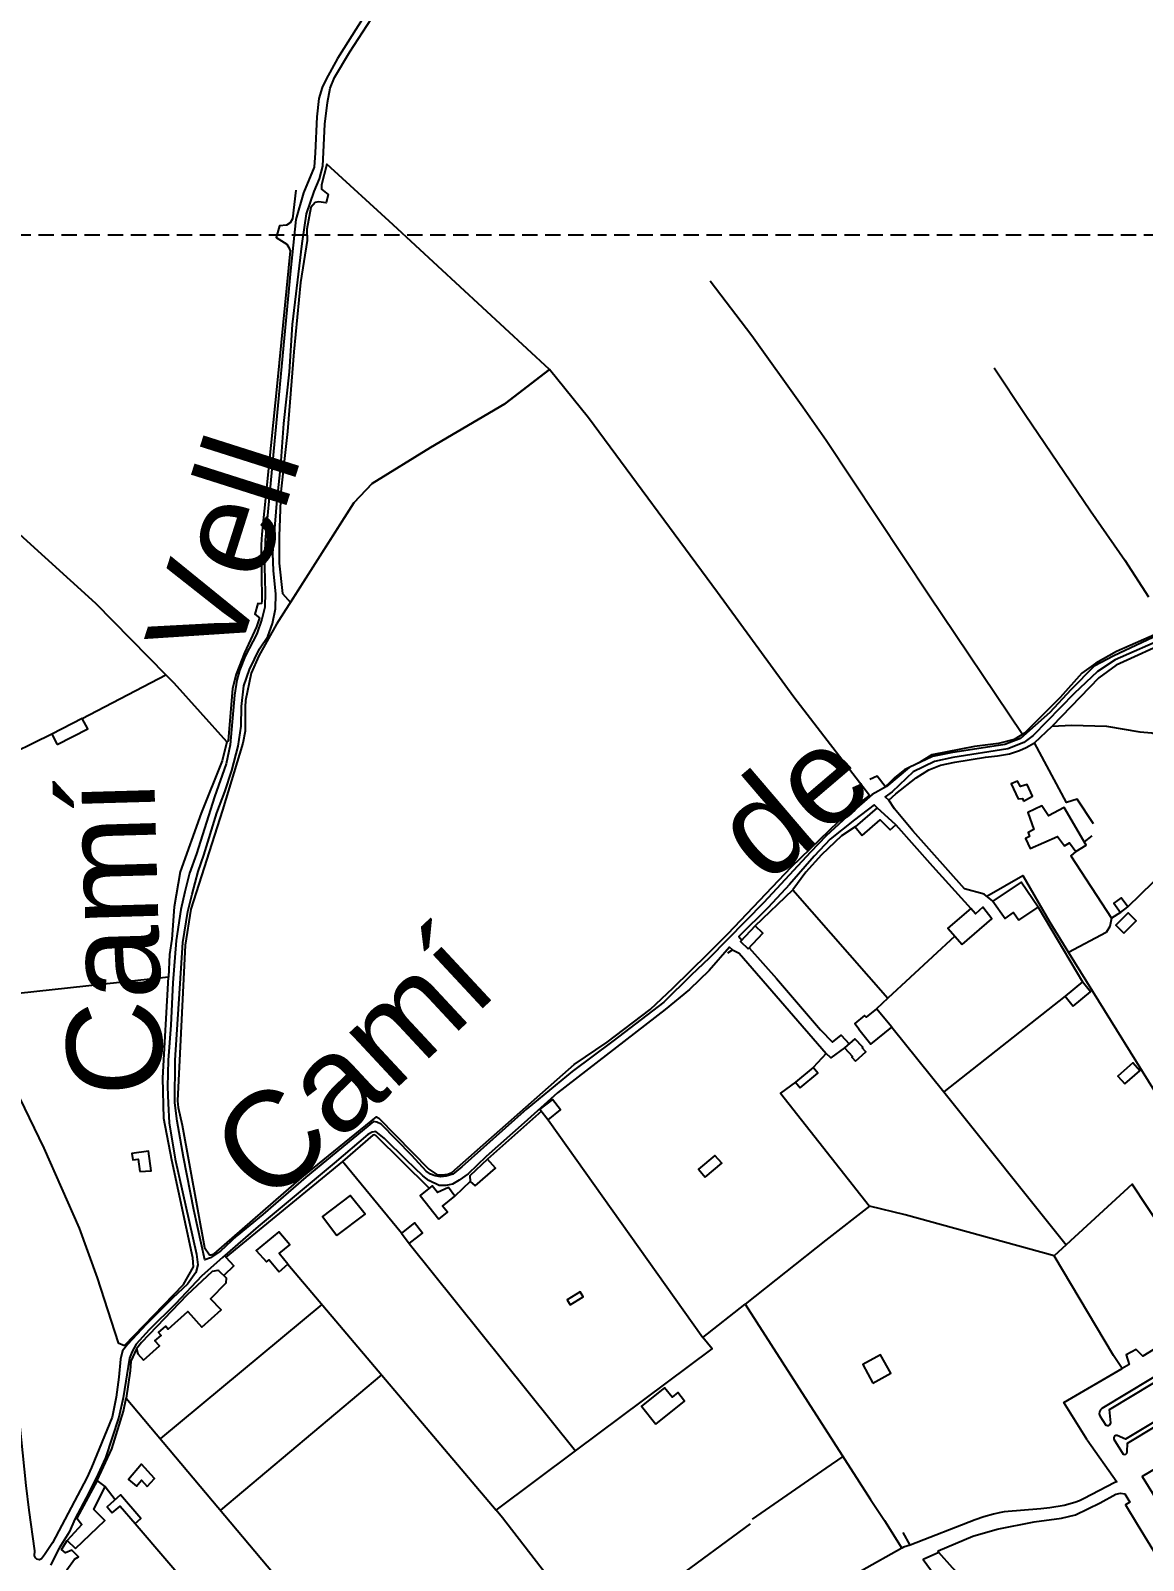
# Model space of a CAD drawing. Header units: millimetres. Extents: x 487814 to 495125, y 4392873 to 4398925.
# Drawn here: x 492807 to 493268, y 4397612 to 4398245 of the extents above; entities that cross this region are included whole.
import ezdxf

# ---------------------------------------------------------------- set-up
doc = ezdxf.new("R2010")
doc.units = ezdxf.units.MM
doc.linetypes.add('TRAZOS2', pattern=[9.525, 6.35, -3.175])
for name, color, linetype in [('Cartografia_Base', 8, 'Continuous'), ('Texto_Cartografia_Territorial', 7, 'Continuous'), ('Tramo_MT__15_S_E_Trazado', 5, 'TRAZOS2')]:
    doc.layers.add(name, color=color, linetype=linetype)
doc.styles.get("Standard").update_dxf_attribs({"font": 'arial.ttf'})

msp = doc.modelspace()

# ---------------------------------------------------------------- linework, layer by layer
at = {"layer": 'Cartografia_Base'}
for p, q in [((492828.8, 4397960.39, 134.45), (492863.37, 4397978.43, 133.76)), ((493222.65, 4397950.27, 126.83), (493230, 4397957.22, 125.28)), ((492816.21, 4397953.86, 134.03), (492777.48, 4397934.98, 132.36)), ((493246.39, 4397911.87, 126.71), (493243.18, 4397909.33, 126.71)), ((493261.27, 4397882.45, 125.12), (493297.02, 4397917.38, 123.95)), ((493107.15, 4397874.53, 126.37), (493122.64, 4397889.49, 124.44)), ((493122.64, 4397889.49, 124.44), (493161.97, 4397844.62, 123.15)), ((493224.09, 4397882.31, 125.01), (493242.44, 4397851.37, 121.79)), ((493258.16, 4397880.15, 125.43), (493254.46, 4397877.8, 125.62)), ((493189.64, 4397870.33, 123.08), (493161.97, 4397844.62, 123.15)), ((493236.71, 4397863.6, 122.85), (493285.45, 4397784.85, 119.26)), ((493161.97, 4397844.62, 123.15), (493157.24, 4397840.21, 123.16)), ((493235.25, 4397845.43, 121.04), (493185.2, 4397805.86, 121.08)), ((493163.64, 4397832.62, 121.15), (493185.2, 4397805.86, 121.08)), ((493136.5, 4397821.74, 123.13), (493131.13, 4397815.98, 125.35)), ((493185.2, 4397805.86, 121.08), (493235.73, 4397742.61, 118.65)), ((493018.73, 4397797.87, 127.92), (492996.38, 4397778.01, 127.97)), ((493021.48, 4397794.37, 127.81), (493085.48, 4397704.27, 124.3)), ((492960.75, 4397747.47, 127.96), (492936.45, 4397777.01, 127.96)), ((492989.19, 4397768.83, 127.54), (492982.82, 4397762.69, 127.58)), ((492964.03, 4397743.19, 127.96), (493032.81, 4397657.39, 124.71)), ((493235.73, 4397742.61, 118.65), (493230.74, 4397738.03, 117.97)), ((492913.87, 4397734.54, 127.62), (492999.93, 4397632.79, 125.17)), ((492927.9, 4397717.94, 127.08), (492861.08, 4397662.43, 124.94)), ((493085.48, 4397704.27, 124.3), (493102.96, 4397718.09, 123.93)), ((492952.49, 4397688.84, 126.05), (492886.02, 4397632.77, 125.86)), ((492847, 4397679.18, 125.94), (492941.07, 4397567.18, 125.91)), ((492999.93, 4397632.79, 125.17), (493032.81, 4397657.39, 124.71)), ((492838.31, 4397642.6, 125.36), (492842.43, 4397637.26, 126.13)), ((492850.6, 4397627.25, 125.36), (492918.15, 4397548.65, 126.05))]:
    msp.add_line(p, q, dxfattribs=at)
for points in [[(493285.43, 4398000.34, 122.69), (493255.5, 4397986.35, 122.48), (493247.3, 4397982.03, 122.55), (493237.64, 4397972.25, 122.61), (493229, 4397962.91, 123.06), (493216.78, 4397952.13, 123.98), (493210.38, 4397949.64, 124.63), (493188, 4397946.14, 124.85), (493180.51, 4397944.66, 124.76), (493170.75, 4397940.05, 124.51), (493161.44, 4397932.25, 123.42), (493155.51, 4397928.89, 123.03), (493146.87, 4397921.3, 122.46), (493136.53, 4397911.84, 122.51), (493129.92, 4397905.1, 122.55), (493110.63, 4397884.2, 123.02), (493088.04, 4397861.25, 125.08), (493080.62, 4397854.21, 125.29), (493069.26, 4397842.99, 126.14), (493048.27, 4397826.87, 126.65), (493031.35, 4397814.38, 126.39), (493012.64, 4397798.92, 126.05), (492985.76, 4397774.93, 125.79), (492982.03, 4397771.78, 125.81), (492979.24, 4397770.98, 125.9), (492977.14, 4397770.68, 125.98), (492974.74, 4397771.19, 126.05), (492972.87, 4397771.9, 126.07), (492971.03, 4397773.09, 126.18), (492965.15, 4397779.51, 126.34), (492952.45, 4397792.5, 126.34), (492950.67, 4397793.39, 126.35), (492949.28, 4397793.59, 126.35), (492921.24, 4397770.62, 125.98), (492903.52, 4397755.21, 125.98), (492892.7, 4397746.38, 125.59), (492885.89, 4397739.96, 125.57), (492881.8, 4397737.15, 125.13), (492879.44, 4397736.41, 125.45), (492874.96, 4397757.01, 125.96), (492870.64, 4397778.86, 125.78), (492867.98, 4397793.74, 126.29), (492867.1, 4397801.36, 126.3), (492867.22, 4397819.01, 126.56), (492870.32, 4397867.7, 127.02), (492872.49, 4397880.56, 127.12), (492874.19, 4397887.73, 127.3), (492876.66, 4397897.02, 127.62), (492879.07, 4397903.88, 127.77), (492884.42, 4397921.35, 128.47), (492887.78, 4397930.01, 128.56), (492890.6, 4397938.82, 128.85), (492893.32, 4397948.86, 129.13), (492894.51, 4397957.21, 129.15), (492894.64, 4397965.28, 129.76), (492895.67, 4397973.82, 129.78), (492897.89, 4397980.63, 130.18), (492902.12, 4397989.24, 130.07), (492905.49, 4397994.24, 130.12), (492907.41, 4397999.72, 130.31), (492908.75, 4398005.76, 130.37), (492908.82, 4398011.97, 130.38), (492907.86, 4398021.53, 130.83), (492907.59, 4398028.71, 130.84), (492909.28, 4398049.32, 131.29), (492910.91, 4398065.09, 131.95), (492912.11, 4398082.38, 132.63), (492914.49, 4398103.85, 133.79), (492915.79, 4398123.39, 134.64), (492919.76, 4398156.86, 137.14), (492921.47, 4398169.15, 137.58), (492924.72, 4398178.39, 138.14), (492926.88, 4398183.68, 138.34), (492928.29, 4398188.96, 138.74), (492929.06, 4398206.28, 140.85), (492930.18, 4398215.26, 141.28), (492931.31, 4398221.11, 141.75), (492933.09, 4398225.56, 142.19), (492939.43, 4398236.26, 143.13), (492959.1, 4398266.69, 145)], [(492944.55, 4398249.52, 143.68), (492934.35, 4398233.38, 142.71), (492929.61, 4398224.94, 141.96), (492927.97, 4398221.49, 141.52), (492926.59, 4398216.89, 140.99), (492925.75, 4398209.27, 140.69), (492925.13, 4398194.42, 139.81), (492924.7, 4398188.47, 138.97), (492920.23, 4398177.8, 138.14), (492917.08, 4398166.84, 137.62), (492914.88, 4398145.56, 136.23), (492904.38, 4398034.1, 131.1), (492904.13, 4398023.07, 130.95), (492904.41, 4398012.62, 130.48), (492904.25, 4398006.49, 130.47), (492902.99, 4398001.44, 130.48), (492900.96, 4397995.43, 130.31), (492896.16, 4397986.19, 130.17), (492893.81, 4397980.18, 129.85), (492892.71, 4397976.22, 129.8), (492891.68, 4397970.03, 129.78), (492889.93, 4397949.53, 128.81), (492888.31, 4397941.59, 128.76), (492883.49, 4397927.93, 128.51), (492876, 4397904.36, 127.92), (492873.15, 4397896.42, 127.31), (492871.23, 4397888.71, 127.24), (492869.6, 4397881.29, 127.04), (492867.65, 4397868.56, 126.59), (492866.21, 4397851.01, 126.55), (492865.36, 4397833.53, 126.44), (492864.32, 4397819.03, 126.37), (492864.06, 4397808, 126.33), (492864.28, 4397801.08, 126.28), (492864.78, 4397793.14, 126.12), (492867.27, 4397778.08, 126.04), (492876.04, 4397738.69, 125.31), (492876.57, 4397734.35, 125.3), (492875.8, 4397731.1, 125.18), (492872.37, 4397726.35, 124.97), (492866.17, 4397720.69, 124.87), (492855.22, 4397709.68, 124.71), (492847.46, 4397701.32, 124.44), (492845.48, 4397698.79, 124.44), (492844.53, 4397695.25, 124.41), (492843.87, 4397687.86, 124.42), (492842.81, 4397679.55, 124.17), (492841.12, 4397671.29, 124.08), (492832.63, 4397650.4, 124), (492830.73, 4397646.13, 123.99), (492816.47, 4397619.35, 124.13), (492813.21, 4397614.29, 124.02), (492811.85, 4397612.64, 123.75)], [(492914.85, 4398008.34, 130.56), (492941.07, 4398049.63, 131.46), (492948.68, 4398057.56, 131.8), (492972.86, 4398072.46, 133.6), (493003.57, 4398090.49, 137.26), (493022.05, 4398104.76, 140.43), (492957.38, 4398164.68, 138.29), (492929.87, 4398189.78, 140.17), (492927.75, 4398181.14, 139.09), (492927.75, 4398179.39, 139.13), (492930.52, 4398177.22, 138.79), (492929.72, 4398173.67, 138.56), (492926.42, 4398174.13, 138.56), (492925.12, 4398173.84, 138.56), (492923.3, 4398171.73, 138.4), (492921.65, 4398162.83, 137.53), (492921.85, 4398158.15, 137.83), (492919.03, 4398140.7, 136.38), (492916.25, 4398112.11, 134.28), (492913.68, 4398079.12, 131.95), (492910.88, 4398054.2, 131.61), (492910.22, 4398035.85, 131.11), (492910.18, 4398024.66, 131.11), (492911.61, 4398012.04, 130.85), (492914.85, 4398008.34, 130.56)], [(492917.05, 4398178.98, 140.77), (492915.72, 4398167.13, 139.7), (492914.72, 4398165.43, 139.21), (492913.25, 4398164.45, 139.21), (492910.32, 4398164.18, 139.47), (492909.04, 4398159.43, 139.74), (492913.43, 4398156.65, 139.13), (492914.28, 4398155.3, 138.79), (492914.77, 4398153.87, 138.29), (492909.54, 4398100.54, 135.74), (492903.03, 4398036.68, 132.93), (492902.83, 4398032.18, 132.78), (492903.1, 4398009, 132.4), (492902.95, 4398007.88, 132.4), (492902.15, 4398007.79, 132.4), (492901.46, 4398007.93, 132.4), (492900.22, 4398003.54, 132.36), (492902.1, 4398001.98, 132.28), (492900.87, 4397998.27, 132.28), (492895.83, 4397987.53, 131.98), (492892.5, 4397978.76, 131.94), (492890.95, 4397972.81, 131.94), (492889.13, 4397951.1, 130.99), (492888.54, 4397950.71, 130.99), (492866.82, 4397974.92, 133.31), (492863.37, 4397978.43, 133.76)], [(493088.49, 4398141.48, 146.96), (493105.73, 4398118.78, 141.7), (493126.78, 4398089.3, 135.8), (493136.44, 4398075.51, 132.24), (493178.86, 4398011.56, 126.34), (493217.72, 4397953.82, 124.78)], [(492898.69, 4397979.13, 130.81), (492896.24, 4397967.84, 130.01), (492896.11, 4397965.23, 130.01), (492896.16, 4397955.06, 129.93), (492895.25, 4397950.15, 129.89), (492886.79, 4397922.42, 130.2), (492873.68, 4397881.43, 128.6), (492871.38, 4397866.6, 128.71), (492868.12, 4397802.11, 127.83), (492868.49, 4397799.39, 127.83), (492870.09, 4397792.14, 127.79), (492879.28, 4397741.49, 127.22), (492881.38, 4397738.47, 127.37), (492882.07, 4397738.45, 127.37), (492883.35, 4397738.85, 127.37), (492919.53, 4397770.43, 127.81), (492950.47, 4397795.5, 128.14), (492951.45, 4397795.05, 128.25), (492972.17, 4397773.92, 127.95), (492975.41, 4397771.73, 127.95), (492976.45, 4397771.52, 127.95), (492977.38, 4397771.49, 127.95), (492980.03, 4397771.81, 127.95), (492981.67, 4397772.58, 127.95), (493032.28, 4397817.17, 128.56), (493045.88, 4397826.41, 128.67), (493063.69, 4397839.93, 126.8), (493073.23, 4397848.93, 126.19), (493087.46, 4397862.95, 125.58), (493095.73, 4397871.33, 125.73), (493122.19, 4397898.95, 123.67), (493145.57, 4397921.58, 123.6), (493154.34, 4397928.5, 125.24), (493123.15, 4397969.21, 125.24), (493091.56, 4398012.5, 126.5), (493038.18, 4398084.78, 139.09), (493022.05, 4398104.76, 140.43), (493003.57, 4398090.49, 137.26), (492972.86, 4398072.46, 133.6), (492948.68, 4398057.56, 131.8), (492941.07, 4398049.63, 131.46), (492909.12, 4397999.33, 130.5), (492901.75, 4397986.36, 130.77), (492898.69, 4397979.13, 130.81)], [(493206.02, 4398105.49, 132.95), (493218.78, 4398086.19, 130.68), (493245.77, 4398046.34, 127.2), (493259.93, 4398025.84, 125.32), (493269.74, 4398010.76, 124.26)], [(492774.26, 4398061.96, 141.68), (492792.23, 4398046.16, 139.85), (492834.22, 4398008.06, 137.53), (492863.37, 4397978.43, 133.76)], [(493333.76, 4398018.32, 125.62), (493326.17, 4398013.55, 124.56), (493302.45, 4398003.33, 123.42), (493256.42, 4397982.4, 124.33), (493249.21, 4397977.13, 124.86), (493230, 4397957.22, 125.28)], [(493273.49, 4397995.49, 123.89), (493256.51, 4397988.04, 124.48), (493247.94, 4397983.3, 124.48), (493242.16, 4397979.19, 124.44), (493233.31, 4397969.02, 125.01), (493218.47, 4397954.26, 125.16), (493214.22, 4397951.7, 125.77), (493207.69, 4397949.99, 126.03), (493197.79, 4397948.78, 126.79), (493180.2, 4397945.39, 126.3), (493175.07, 4397942.13, 127.17), (493168.84, 4397939.13, 127.17), (493164.84, 4397935.94, 127.02), (493162.02, 4397933.01, 126.94), (493160.82, 4397932.17, 126.26), (493157.5, 4397936.54, 125.58), (493154.58, 4397935.15, 125.38)], [(493277.39, 4397993.99, 122.83), (493255.99, 4397984.66, 122.61), (493248.74, 4397979.88, 122.67), (493238.98, 4397970.76, 122.55), (493222.12, 4397953.4, 123.89), (493218.16, 4397950.5, 124.22), (493211.54, 4397947.84, 124.94), (493188.79, 4397944.27, 124.75), (493181.28, 4397942.55, 124.59), (493172.51, 4397938.26, 124.39), (493163.83, 4397930.07, 123.96), (493160.93, 4397927.99, 123.79), (493162.35, 4397926.52, 123.58)], [(492818.45, 4397949.54, 130), (492831.04, 4397956.07, 130.55), (492828.8, 4397960.39, 131.04), (492816.21, 4397953.86, 130.28), (492818.45, 4397949.54, 130)], [(493230, 4397957.22, 125.28), (493237.98, 4397957.55, 125.35), (493252.37, 4397957.13, 124.82), (493266.18, 4397954.86, 124.18), (493271.1, 4397954.38, 124.18), (493278.05, 4397951.62, 124.14), (493283.53, 4397943.61, 124.1), (493297.02, 4397917.38, 123.95)], [(492888.54, 4397950.71, 130.19), (492886.68, 4397942.83, 129.35), (492878.01, 4397921.2, 128.4), (492869.3, 4397896.86, 128.17), (492866.76, 4397882.49, 127.6), (492865.86, 4397869.05, 127.53), (492864.92, 4397862.67, 127.18), (492864.39, 4397853.34, 127.18)], [(493205.42, 4397884.76, 122.7), (493201.81, 4397887.7, 122.7), (493193.69, 4397889.95, 122.71), (493172.36, 4397913.94, 123.37), (493164.72, 4397923, 123.21), (493162.35, 4397926.52, 125.45), (493165.22, 4397929.15, 125.83), (493173.69, 4397935.83, 126.9), (493178.95, 4397939.17, 127.32), (493183.78, 4397941.01, 127.28), (493189.66, 4397942.35, 127.28), (493202.3, 4397944.3, 127.28), (493207.31, 4397944.88, 127.28), (493212.36, 4397945.81, 127.02), (493216.43, 4397947.09, 126.87), (493219.17, 4397948.35, 126.83), (493222.65, 4397950.27, 126.83)], [(493247.04, 4397916.83, 126.34), (493240.23, 4397926.97, 126.68), (493235.91, 4397925.65, 126.87), (493222.65, 4397950.27, 126.83)], [(493218.11, 4397926.21, 128.69), (493221.8, 4397928.25, 128.69), (493219.59, 4397933.11, 128.69), (493216.78, 4397932.27, 128.69), (493215.54, 4397934.5, 128.69), (493212.99, 4397933.29, 128.69), (493215.88, 4397927.16, 128.69), (493217.65, 4397927.31, 128.69), (493218.11, 4397926.21, 128.69)], [(493157.62, 4397923.34, 123.46), (493156.3, 4397924.63, 123.52), (493148.15, 4397918.49, 123.02), (493138.15, 4397910.39, 122.58), (493131.45, 4397903.44, 122.88), (493121.36, 4397891.66, 123.03), (493112.44, 4397882.17, 123.07), (493100.29, 4397870.16, 124), (493101.65, 4397868.67, 124.15)], [(493151.3, 4397911.99, 122.67), (493158.81, 4397918.45, 123.16), (493162.89, 4397914.29, 122.93), (493165.3, 4397916.35, 123.1), (493157.62, 4397923.34, 123.46), (493148.46, 4397915.56, 122.86), (493151.3, 4397911.99, 122.67)], [(493239.72, 4397905.3, 123.81), (493243.97, 4397907.97, 124), (493234.84, 4397923.58, 124.09), (493228.4, 4397920.12, 124.37), (493225.61, 4397924.2, 124.53), (493219.85, 4397921.51, 124.21), (493222.31, 4397914.38, 123.85), (493220.07, 4397913.13, 123.71), (493220.57, 4397911.61, 123.64), (493218.86, 4397910.72, 123.54), (493220.8, 4397906.52, 123.34), (493232.19, 4397911.54, 123.97), (493235.03, 4397907.75, 123.82), (493237.15, 4397908.97, 123.95), (493239.72, 4397905.3, 123.81)], [(493148.46, 4397915.56, 124.37), (493142.74, 4397911.76, 123.95), (493134.56, 4397903.9, 123.61), (493128.01, 4397896.73, 124.44), (493122.64, 4397889.49, 124.44)], [(493165.3, 4397916.35, 124.64), (493180.41, 4397899.29, 124.24), (493196.32, 4397881.8, 123.7)], [(493239.72, 4397905.3, 127.36), (493237.68, 4397903.57, 126.83), (493254.46, 4397877.8, 125.62)], [(493202.85, 4397886.86, 123.27), (493217.74, 4397895.36, 124.71), (493229, 4397876.06, 123.42), (493236.71, 4397863.6, 122.85)], [(493216.14, 4397876.91, 121.45), (493224.09, 4397882.31, 122), (493217.15, 4397892.64, 122.41), (493205.42, 4397884.76, 121.61), (493210.46, 4397877.63, 121.33), (493214.01, 4397880.05, 121.57), (493216.14, 4397876.91, 121.45)], [(493192.71, 4397866.8, 124.18), (493204.96, 4397877.49, 124.18), (493201.23, 4397882.3, 124.18), (493198.27, 4397879.56, 124.18), (493196.32, 4397881.8, 124.18), (493186.81, 4397873.59, 124.18), (493192.71, 4397866.8, 124.18)], [(493258.16, 4397880.15, 127.37), (493261.27, 4397882.45, 127.37), (493258.49, 4397886.21, 127.37), (493255.38, 4397883.91, 127.37), (493258.16, 4397880.15, 127.37)], [(493259.6, 4397871.53, 126.95), (493264.7, 4397876.69, 126.95), (493261.37, 4397879.98, 126.95), (493256.27, 4397874.82, 126.95), (493259.6, 4397871.53, 126.95)], [(493104.25, 4397865.07, 124.18), (493110.33, 4397871.55, 123.38), (493107.15, 4397874.53, 123.52), (493101.07, 4397868.05, 124.12), (493104.25, 4397865.07, 124.18)], [(493254.46, 4397877.8, 125.62), (493253.85, 4397874.28, 125.5), (493252.23, 4397871.87, 125.5), (493236.71, 4397863.6, 122.85)], [(493097.78, 4397864.59, 124.09), (493096.44, 4397865.76, 124.56), (493088.11, 4397856.14, 125.49), (493079.92, 4397848.23, 126.06), (493069.93, 4397839.96, 126.42), (493025.29, 4397805.55, 126.36), (493011.53, 4397793.04, 126.24), (492995.82, 4397779.16, 126.25), (492988.38, 4397772, 125.8), (492984.64, 4397769.33, 125.78), (492981.87, 4397767.73, 125.89), (492979.12, 4397767.16, 126.09), (492976.34, 4397767.18, 126.19), (492972.09, 4397769.22, 126.2), (492969.63, 4397771.16, 126.2), (492962.88, 4397777.57, 126.19), (492953.82, 4397786.6, 126.37), (492950.24, 4397789.44, 126.37), (492948.63, 4397789.18, 126.37), (492946.92, 4397788.18, 126.42), (492932.96, 4397776.33, 126.21), (492901.56, 4397750.16, 125.83), (492886.76, 4397737.39, 125.47), (492878.3, 4397729.83, 125.45), (492867.37, 4397718.25, 125.2), (492856.48, 4397707.44, 124.89), (492851.1, 4397701.43, 124.6), (492849.4, 4397698.51, 124.6), (492848.27, 4397695.72, 124.6), (492845.76, 4397679.34, 124.34), (492843.86, 4397671.35, 124.21), (492838.32, 4397654.48, 124.15), (492834.48, 4397646.06, 124.11), (492830.44, 4397637.85, 124.1), (492825.91, 4397629.32, 124.1), (492823.33, 4397623.76, 123.67), (492819.24, 4397617.05, 123.31), (492815.67, 4397610.02, 123.27)], [(493095.81, 4397863.38, 124.8), (493097.78, 4397864.59, 124.48), (493100.53, 4397863.3, 124.49), (493136.5, 4397821.74, 123.13)], [(493104.64, 4397865.48, 125.27), (493115.88, 4397852.78, 125.13), (493134.15, 4397831.5, 123.38), (493139.15, 4397826.39, 123.12), (493142.69, 4397829.4, 123.12), (493146.03, 4397825.78, 123.12)], [(492846.23, 4397701.01, 125.72), (492870.71, 4397726.19, 126.54), (492874.81, 4397733.56, 126.31), (492874.45, 4397737.16, 126.31), (492865.82, 4397777.62, 126.8), (492862.47, 4397794.81, 126.8), (492862.06, 4397811.69, 126.5), (492864.39, 4397853.34, 127.45), (492781.95, 4397844.35, 127.68), (492794.71, 4397819.92, 125.41), (492812.89, 4397782.64, 124.67), (492827.45, 4397749.45, 124.65), (492834.94, 4397728.92, 125.39), (492843.62, 4397701.98, 125.63), (492846.23, 4397701.01, 125.72)], [(493238.64, 4397841.33, 122.83), (493245.83, 4397847.27, 122.83), (493242.44, 4397851.37, 122.83), (493235.25, 4397845.43, 122.83), (493238.64, 4397841.33, 122.83)], [(493157.24, 4397840.21, 119.93), (493152.97, 4397836.75, 120), (493152.37, 4397837.49, 120.04), (493148.3, 4397834.2, 120.18), (493150.16, 4397831.89, 120), (493149.99, 4397831.76, 120), (493154.94, 4397825.62, 119.78), (493163.64, 4397832.62, 119.56), (493157.24, 4397840.21, 119.93)], [(493144.11, 4397824.05, 122.98), (493138.36, 4397819.95, 122.99), (493136.5, 4397821.74, 123.13)], [(493148.59, 4397818.6, 124.73), (493152.86, 4397822.48, 124.73), (493151.36, 4397824.13, 124.73), (493151.58, 4397824.33, 124.73), (493148.36, 4397827.89, 124.73), (493144.11, 4397824.05, 124.73), (493147.33, 4397820.49, 124.73), (493147.11, 4397820.27, 124.73), (493148.59, 4397818.6, 124.73)], [(493259.99, 4397809.15, 122.3), (493266.17, 4397814.64, 122.3), (493263.33, 4397817.84, 122.3), (493257.15, 4397812.35, 122.3), (493259.99, 4397809.15, 122.3)], [(493125.65, 4397807.54, 126.82), (493133.06, 4397813.62, 126.82), (493131.13, 4397815.98, 126.82), (493123.72, 4397809.89, 126.82), (493125.65, 4397807.54, 126.82)], [(493123.72, 4397809.89, 125.47), (493117.64, 4397805.36, 125.54), (493154.42, 4397758.54, 122.06)], [(492811.85, 4397612.64, 123.75), (492811.04, 4397612.33, 123.61), (492810.02, 4397612.52, 123.43), (492809.37, 4397613.11, 123.29), (492809.08, 4397613.93, 123.14), (492809.14, 4397615.92, 122.86), (492806.83, 4397632.88, 122.77), (492805.62, 4397642.96, 122.62), (492801.59, 4397682.24, 122.39), (492797.24, 4397716.41, 122.29), (492792.03, 4397760.98, 122.75), (492790.22, 4397778.07, 122.97), (492788.26, 4397799.77, 123.42)], [(493021.48, 4397794.37, 125.71), (493026.62, 4397798.41, 125.8), (493023.22, 4397802.73, 126.27), (493018.08, 4397798.69, 126.27), (493021.48, 4397794.37, 125.71)], [(492972.23, 4397766, 128.23), (492950.25, 4397787.8, 128.3), (492949.81, 4397788.07, 128.3), (492948.9, 4397788.02, 128.53), (492936.45, 4397777.01, 127.96)], [(492852.54, 4397772.89, 124.72), (492857.31, 4397773.19, 124.9), (492856.23, 4397781.34, 124.95), (492849.34, 4397780.42, 124.7), (492849.7, 4397777.71, 124.68), (492851.86, 4397777.99, 124.76), (492852.54, 4397772.89, 124.72)], [(493086.45, 4397770.65, 123.82), (493093.3, 4397776.33, 123.35), (493090.39, 4397779.53, 123.61), (493083.7, 4397773.97, 123.91), (493086.45, 4397770.65, 123.82)], [(492936.45, 4397777.01, 127.96), (492888.21, 4397737.44, 127.54), (492891.4, 4397733.95, 127.88), (492887.27, 4397729.92, 127.73)], [(492991.23, 4397767.02, 128.35), (492999.63, 4397774.36, 128.35), (492996.38, 4397778.01, 128.35), (492989.1, 4397771.14, 128.35), (492989.19, 4397768.83, 128.35), (492991.23, 4397767.02, 128.35)], [(492976.3, 4397753.25, 124.85), (492979.86, 4397756.12, 124.84), (492977.81, 4397758.66, 124.93), (492982.82, 4397762.69, 124.93), (492980.25, 4397766.25, 125.66), (492975.68, 4397764.22, 125.14), (492973.45, 4397766.99, 125.81), (492968.47, 4397762.99, 125), (492976.3, 4397753.25, 124.85)], [(493294.06, 4397720.86, 118.92), (493263, 4397767.64, 119.64), (493235.73, 4397742.61, 118.65)], [(492934.07, 4397746.44, 125.3), (492945.85, 4397755.27, 125.25), (492939.59, 4397762.98, 125.62), (492928.12, 4397754.38, 125.51), (492934.07, 4397746.44, 125.3)], [(493154.42, 4397758.54, 122.06), (493136.34, 4397744.46, 123.23), (493102.96, 4397718.09, 123.93)], [(493230.74, 4397738.03, 117.97), (493169.2, 4397754.96, 121.11), (493154.42, 4397758.54, 122.06)], [(492910.18, 4397731.47, 125.42), (492913.87, 4397734.54, 125.43), (492910.17, 4397738.99, 125.54), (492914.59, 4397742.66, 125.56), (492910.13, 4397748.03, 125.69), (492900.77, 4397740.25, 125.6), (492905.02, 4397735.6, 125.52), (492906.04, 4397736.45, 125.54), (492910.18, 4397731.47, 125.42)], [(492964.03, 4397743.19, 128.92), (492969.47, 4397747.37, 128.92), (492966.19, 4397751.64, 128.92), (492960.75, 4397747.47, 128.92), (492964.03, 4397743.19, 128.92)], [(493258.93, 4397691.38, 117.02), (493255.31, 4397696.75, 117.02), (493230.74, 4397738.03, 117.97)], [(492854.04, 4397694.89, 124.92), (492860.66, 4397700.75, 125), (492858.79, 4397702.86, 125), (492861.35, 4397705.12, 125), (492860.33, 4397706.27, 125), (492863.29, 4397708.9, 125.05), (492864.31, 4397707.75, 125.05), (492872.49, 4397714.99, 125.16), (492878.18, 4397708.56, 125.11), (492886.21, 4397715.67, 125.24), (492881.81, 4397720.31, 125.32), (492888.32, 4397726.91, 125.35), (492888.46, 4397728.79, 125.36), (492885.25, 4397731.82, 125.42), (492884.84, 4397731.92, 125.42), (492882.45, 4397731.59, 125.44), (492872, 4397721.76, 125.31), (492853.31, 4397702.16, 124.72), (492851.24, 4397699.62, 124.67), (492851.79, 4397697.43, 124.75), (492854.04, 4397694.89, 124.92)], [(493030.57, 4397717.79, 126.32), (493036.02, 4397721.09, 126.32), (493034.75, 4397723.19, 126.32), (493029.3, 4397719.89, 126.32), (493030.57, 4397717.79, 126.32)], [(493102.96, 4397718.09, 123.93), (493154.82, 4397637.16, 118.86), (493160.57, 4397628.47, 118.25), (493167.74, 4397617.08, 117.71)], [(493298.09, 4397715.35, 118.12), (493267.43, 4397696.5, 117.21), (493264.67, 4397699.31, 117.21), (493260.58, 4397697.1, 117.22), (493261.74, 4397693.03, 117.02), (493258.93, 4397691.38, 117.02)], [(493032.81, 4397657.39, 124.71), (493089.26, 4397699.6, 124.3), (493085.48, 4397704.27, 124.3)], [(492851.24, 4397699.62, 127.39), (492848.85, 4397694.51, 126.93), (492848.62, 4397690.53, 126.55), (492847, 4397679.18, 125.94)], [(493155.81, 4397685.41, 118.97), (493163.16, 4397689.46, 118.89), (493158.94, 4397697.13, 119.58), (493151.59, 4397693.08, 119.66), (493155.81, 4397685.41, 118.97)], [(493254.2, 4397668.89, 114.98), (493253.69, 4397674.43, 115.03), (493289.81, 4397696.2, 115.11), (493294.53, 4397692.76, 115.1), (493295.11, 4397692.76, 115.1), (493295.64, 4397693, 115.1), (493296.16, 4397693.68, 115.1), (493296.21, 4397694.58, 115.12), (493293.87, 4397698.56, 115.2), (493293.28, 4397699.05, 115.2), (493292.3, 4397699.4, 115.22), (493291.52, 4397699.39, 115.23), (493290.75, 4397699.14, 115.25), (493250.48, 4397674.92, 114.99), (493249.93, 4397674.38, 115.01), (493249.49, 4397673.45, 115.04), (493249.42, 4397672.69, 115.06), (493249.6, 4397671.9, 115.1), (493252.1, 4397668.04, 114.98), (493252.72, 4397667.8, 114.98), (493253.38, 4397667.89, 114.98), (493253.91, 4397668.28, 114.98), (493254.2, 4397668.89, 114.98)], [(493244.43, 4397661.98, 114.96), (493234.78, 4397677.31, 115.57), (493258.93, 4397691.38, 117.02)], [(493297.84, 4397684.64, 114.93), (493260.34, 4397662.17, 114.88), (493256.79, 4397663.66, 114.88), (493256.24, 4397663.69, 114.88), (493255.75, 4397663.46, 114.88), (493255.39, 4397662.91, 114.88), (493255.45, 4397662.16, 114.88), (493259.29, 4397656.02, 114.82), (493259.84, 4397655.83, 114.78), (493260.46, 4397655.99, 114.76), (493260.84, 4397656.38, 114.74), (493260.98, 4397657.01, 114.73)], [(492834.89, 4397645.02, 125.97), (492841.01, 4397658.22, 125.67), (492845.78, 4397673.83, 125.97), (492847, 4397679.18, 125.94)], [(493066.04, 4397668.42, 122.56), (493077.9, 4397677.91, 122.57), (493075.15, 4397681.52, 122.62), (493072.74, 4397679.59, 122.61), (493069.64, 4397683.47, 122.67), (493060.11, 4397675.84, 122.59), (493066.04, 4397668.42, 122.56)], [(493260.98, 4397657.01, 114.73), (493261.16, 4397660.51, 114.73), (493284, 4397674.27, 114.89)], [(493244.43, 4397661.98, 114.94), (493256.64, 4397644.55, 114.51), (493255.9, 4397644.21, 114.53)], [(493293.78, 4397662.48, 114.81), (493267.12, 4397646.73, 113.55), (493273.88, 4397635.83, 114.38)], [(493143.42, 4397654.95, 118.67), (493136.36, 4397650.21, 118.98), (493105.92, 4397629.14, 120.07)], [(492855.64, 4397642.6, 124.1), (492858.7, 4397645.85, 124.19), (492853.24, 4397651.78, 124.24), (492847.94, 4397645.52, 124.08), (492851.21, 4397642.81, 124.06), (492853.33, 4397645.16, 124.12), (492855.64, 4397642.6, 124.1)], [(492825.96, 4397616.91, 123.61), (492838.07, 4397628.48, 124.01), (492833.5, 4397633.12, 124.06), (492838.31, 4397642.6, 124.07), (492834.89, 4397645.02, 124.1), (492826.55, 4397629.46, 124.1), (492828.54, 4397626.87, 124), (492822.5, 4397620.25, 123.63), (492825.96, 4397616.91, 123.61)], [(493255.9, 4397644.21, 114.64), (493242.94, 4397637.45, 115.15), (493241.25, 4397636.63, 115.4), (493239.28, 4397635.98, 115.41), (493234.88, 4397634.81, 115.53), (493228.98, 4397633.78, 116.3), (493225.3, 4397633.34, 116.94), (493210.15, 4397632.06, 116.36), (493208.07, 4397631.76, 115.99), (493205.65, 4397631.19, 115.86), (493201.67, 4397630.02, 115.85), (493198.13, 4397628.76, 115.85), (493171.23, 4397618.32, 116.59), (493168.27, 4397623.59, 116.76)], [(493183, 4397615.31, 115.72), (493182.85, 4397615.99, 115.72), (493197.06, 4397622.12, 114.47), (493207.23, 4397625.01, 115.18), (493222.45, 4397628, 114.52), (493233.76, 4397629.49, 114.52), (493239.58, 4397630.95, 114.52), (493249.75, 4397635.8, 114.83), (493256.27, 4397639.45, 114.83), (493258.14, 4397639.86, 114.83), (493260.04, 4397639.51, 114.83), (493262.05, 4397636.09, 114.01), (493260.31, 4397635.07, 113.82), (493265.04, 4397627.03, 114.49), (493297.02, 4397574.78, 112.6), (493310.04, 4397552.51, 111.75), (493311.19, 4397550.37, 111.84), (493312.33, 4397547.42, 111.93), (493312.11, 4397546.3, 111.93), (493311.46, 4397545.6, 111.93), (493294.09, 4397535.03, 111.93), (493277.28, 4397525.04, 112.03)], [(492841.19, 4397631.71, 127.9), (492844.41, 4397634.48, 127.9), (492850.6, 4397627.25, 127.9), (492853.05, 4397629.34, 127.9), (492844.61, 4397639.2, 127.9), (492839.04, 4397634.23, 127.9), (492841.19, 4397631.71, 127.9)], [(493022.72, 4397603.52, 122.54), (493002.62, 4397629.61, 124.37), (492999.93, 4397632.79, 125.17)], [(493104.99, 4397627.16, 119.71), (493073.22, 4397603.72, 119.76), (493045.49, 4397581.87, 120.54)], [(492914.7, 4397545.65, 126.55), (492893.92, 4397529.48, 126.13), (492891.43, 4397529.29, 125.27), (492890.63, 4397529.79, 125.27), (492855.33, 4397570.7, 125), (492844.68, 4397582.57, 124.73), (492828.99, 4397601.01, 124.7), (492822.44, 4397608.08, 124.7), (492825.52, 4397612.49, 124.71), (492827.23, 4397613.52, 125.33), (492824.53, 4397616.22, 125.15), (492821.85, 4397615.13, 125.15), (492820.21, 4397616.48, 125.15), (492822.5, 4397620.25, 125.16)], [(493167.74, 4397617.08, 117.71), (493134.42, 4397598.35, 119.08), (493133.76, 4397598.14, 119.18), (493133.08, 4397598.36, 119.22), (493129.43, 4397601.23, 119.6), (493129.02, 4397600.94, 119.58)], [(493171.23, 4397618.32, 117.54), (493168.43, 4397617.49, 117.7), (493167.74, 4397617.08, 117.71)], [(493183, 4397615.31, 115.72), (493176.63, 4397612.39, 115.89), (493183, 4397603.53, 115.94), (493183.31, 4397603.82, 115.93), (493186.97, 4397598.97, 115.93), (493193, 4397604.38, 115.66), (493188.67, 4397608.91, 115.41), (493183, 4397615.31, 115.72)]]:
    msp.add_polyline3d(points, dxfattribs=at)
at = {"layer": 'Tramo_MT__15_S_E_Trazado', "linetype": 'TRAZOS2'}
msp.add_lwpolyline([(490296.11, 4398160.52), (494163.23, 4398160.52), (494163.23, 4394637.06), (490296.11, 4394637.06)], close=True, dxfattribs=at)

# ---------------------------------------------------------------- texts
at = {"layer": 'Texto_Cartografia_Territorial'}
for s, rotation, p in [('Vell', 72.34229, (492891.72, 4397981.04)), ('de', 40.47743, (493111.46, 4397891.02)), ('Camí', 91.6405, (492862.31, 4397804.67)), ('Camí', 42.93791, (492905.6, 4397757.82))]:
    msp.add_text(s, height=39.37, rotation=rotation, dxfattribs=at).set_placement(p)

doc.saveas('drawing.dxf')
